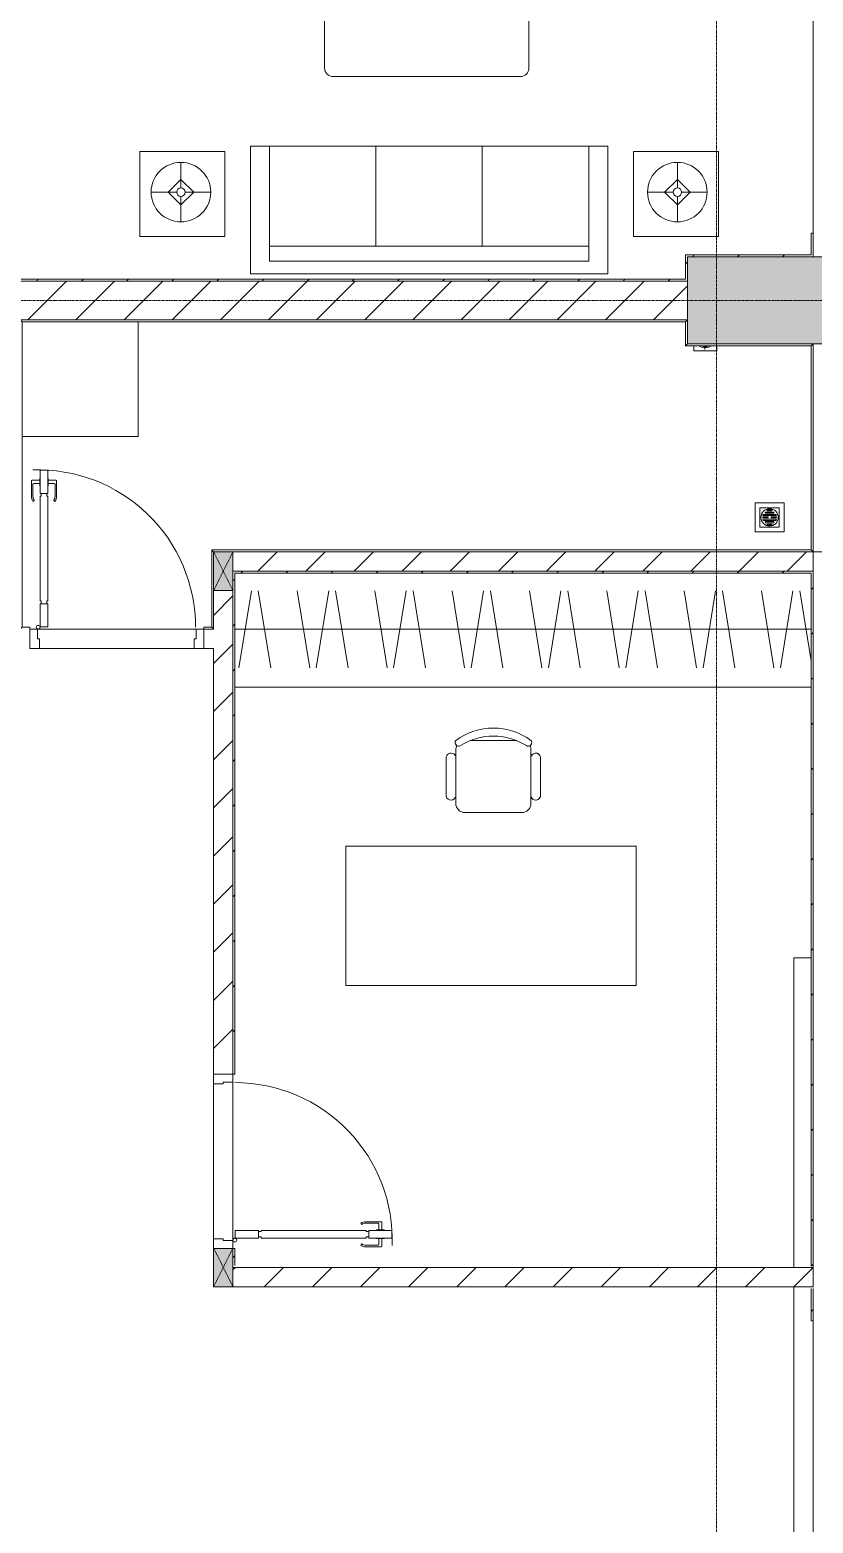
# Model space of a CAD drawing. Header units: millimetres. Extents: x -24439 to 198341, y -52871 to 149926.
# Drawn here: x 49203 to 53253, y 55414 to 63136 of the extents above; entities that cross this region are included whole.
import ezdxf

# ---------------------------------------------------------------- set-up
doc = ezdxf.new("R2010")
doc.units = ezdxf.units.MM
for name, pattern in [('Dash', [6, 3, -3]), ('Grid Line', [22.225, 12.7, -3.175, 3.175, -3.175]), ('IMPORT-CENTER _3_', [10.16, 6.35, -1.27, 1.27, -1.27])]:
    doc.linetypes.add(name, pattern=pattern)
for name, color, linetype, lineweight in [('0-1', 7, 'Continuous', 5), ('A-DETL-GENF-1', 9, 'Continuous', 9), ('A-DOOR-1', 9, 'Continuous', 9), ('A-FLOR-1', 9, 'Continuous', 9), ('A-FLOR-HRAL-1', 9, 'Continuous', 9), ('A-WALL-1', 253, 'Continuous', 18), ('A-WALL-2', 9, 'Continuous', 9), ('A-WALL-3', 113, 'Continuous', 18), ('A-WALL-PATT-1', 10, 'Continuous', 9), ('A-WALL-PATT-2', 9, 'Continuous', 9), ('A-WALL-PATT-3', 111, 'Continuous', 9), ('G-IMPT', 8, 'Continuous', 9), ('G-IMPT-1', 9, 'Continuous', 9), ('G-IMPT-2', 8, 'IMPORT-CENTER _3_', 9), ('I-FURN', 30, 'Continuous', 9), ('I-FURN-1', 9, 'Continuous', 9), ('I-WALL-1', 253, 'Continuous', 18), ('M-EQPM', 50, 'Continuous', 9), ('S-COLS-1', 254, 'Continuous', 5), ('S-COLS-2', 253, 'Continuous', 18), ('S-COLS-3', 9, 'Continuous', 9), ('S-COLS-HDLN-1', 9, 'Dash', 9), ('S-GRID-1', 1, 'Grid Line', 9)]:
    doc.layers.add(name, color=color, linetype=linetype, lineweight=lineweight)
pattern_1 = [(45, (0, 0), (-124.4508, 124.4508), [])]
pattern_2 = [(45, (0, 0), (-116.67262, 116.67262), [])]

# ---------------------------------------------------------------- blocks, each defined once
blk = doc.blocks.new('NCV_TKTC_KET CAU_rvt-1-TKCS_MB ĐỊNH VỊ CAO ĐỘ THIẾT KẾ')
at = {"layer": 'S-COLS-1'}
h = blk.add_hatch(color=256, dxfattribs=at)
h.paths.add_polyline_path([(53452.6, 61511.9), (53452.6, 61961.9), (52602.6, 61961.9), (52602.6, 61511.9), (53427.6, 61511.9)])
h.paths.add_polyline_path([(53377.6, 61556.9), (53377.6, 61566.9), (53427.6, 61566.9), (53427.6, 61556.9)])
at = {"layer": 'A-FLOR-1'}
blk.add_line((53377.6, 60436.9), (53252.6, 60436.9), dxfattribs=at)
at = {"layer": 'S-COLS-2'}
for p, q in [((52602.6, 61961.9), (52602.6, 61511.9)), ((53452.6, 61961.9), (52602.6, 61961.9)), ((52602.6, 61511.9), (53452.6, 61511.9))]:
    blk.add_line(p, q, dxfattribs=at)
blk = doc.blocks.new('LOBBY_SOFA_1 - LOBBY_SOFA_1-V24-TKCS_MB ĐỊNH VỊ CAO ĐỘ THIẾT KẾ')
at = {"layer": 'I-FURN'}
for p, q in [((-2128.3, 1548.5), (-1160.3, 1548.5)), ((-2172.3, 1064.5), (-2172.3, 1504.5)), ((-1116.3, 1504.5), (-1116.3, 1064.5)), ((-1160.3, 1020.5), (-2128.3, 1020.5)), ((-2688.2, 633.5), (-3128.2, 633.5)), ((-3128.2, 633.5), (-3128.2, 193.5)), ((-2688.2, 193.5), (-2688.2, 633.5)), ((-2556, 660), (-708, 660)), ((-2556, 0), (-2556, 660)), ((-2457, 66), (-2457, 660)), ((-1907, 143), (-1907, 660)), ((-1357, 143), (-1357, 660)), ((-807, 660), (-807, 66)), ((-708, 660), (-708, 0)), ((-575.9, 633.5), (-135.9, 633.5)), ((-575.9, 193.5), (-575.9, 633.5)), ((-135.9, 633.5), (-135.9, 193.5)), ((-2915.4, 445), (-2915.4, 577)), ((-348.6, 445), (-348.6, 577)), ((-2981.4, 423), (-2915.4, 489)), ((-2915.4, 489), (-2849.4, 423)), ((-348.6, 489), (-414.6, 423)), ((-282.6, 423), (-348.6, 489)), ((-2937.4, 423), (-3069.4, 423)), ((-2915.4, 357), (-2981.4, 423)), ((-2849.4, 423), (-2915.4, 357)), ((-2915.4, 269), (-2915.4, 401)), ((-2893.4, 423), (-2761.4, 423)), ((-370.6, 423), (-502.6, 423)), ((-414.6, 423), (-348.6, 357)), ((-348.6, 357), (-282.6, 423)), ((-348.6, 269), (-348.6, 401)), ((-326.6, 423), (-194.6, 423)), ((-3128.2, 193.5), (-2688.2, 193.5)), ((-135.9, 193.5), (-575.9, 193.5)), ((-807, 143), (-2457, 143)), ((-708, 0), (-2556, 0)), ((-807, 66), (-2457, 66))]:
    blk.add_line(p, q, dxfattribs=at)
for centre, radius in [((-2915.4, 423), 154), ((-348.6, 423), 154), ((-2915.4, 423), 22), ((-348.6, 423), 22)]:
    blk.add_circle(centre, radius, dxfattribs=at)
for centre, start, end in [((-2128.3, 1504.5), 90, 180), ((-1160.3, 1504.5), 0, 90), ((-2128.3, 1064.5), 180, 270), ((-1160.3, 1064.5), 270, 0)]:
    blk.add_arc(centre, 44, start, end, dxfattribs=at)
at = {"layer": 'I-FURN-1'}
for p, q in [((-2128.3, 1548.5), (-1160.3, 1548.5)), ((-2172.3, 1064.5), (-2172.3, 1504.5)), ((-1116.3, 1504.5), (-1116.3, 1064.5)), ((-1160.3, 1020.5), (-2128.3, 1020.5)), ((-3128.2, 633.5), (-2688.2, 633.5)), ((-3128.2, 193.5), (-3128.2, 633.5)), ((-2688.2, 633.5), (-2688.2, 193.5)), ((-2556, 660), (-708, 660)), ((-2556, 0), (-2556, 660)), ((-708, 660), (-708, 0)), ((-575.9, 633.5), (-135.9, 633.5)), ((-575.9, 193.5), (-575.9, 633.5)), ((-135.9, 633.5), (-135.9, 193.5)), ((-2688.2, 193.5), (-3128.2, 193.5)), ((-135.9, 193.5), (-575.9, 193.5)), ((-708, 0), (-2556, 0))]:
    blk.add_line(p, q, dxfattribs=at)
for centre, start, end in [((-2128.3, 1504.5), 90, 180), ((-1160.3, 1504.5), 0, 90), ((-2128.3, 1064.5), 180, 270), ((-1160.3, 1064.5), 270, 0)]:
    blk.add_arc(centre, 44, start, end, dxfattribs=at)
blk = doc.blocks.new('DOOR_CW_01 CANH MO-PANEL KINH - DIW_01-900x2200-CỬA GỖ VÂN LAMINATE-553375-TKCS_MB ĐỊNH VỊ CAO ĐỘ THIẾT KẾ')
at = {"layer": 'A-DETL-GENF-1'}
for p, q in [((-397, -182), (-397, -62)), ((-397, -62), (-357, -62)), ((-357, -62), (-357, -182)), ((-357, -182), (-397, -182)), ((-397, -196), (-391, -196)), ((-397, -738), (-397, -196)), ((-391, -196), (-391, -182)), ((-391, -182), (-363, -182)), ((-363, -182), (-363, -196)), ((-357, -196), (-363, -196)), ((-357, -196), (-357, -738)), ((-442, -737), (-442, -816.5)), ((-434, -799.5), (-434, -737)), ((-433.9, -711.2), (-427.3, -715.8)), ((-397, -738), (-391, -738)), ((-357, -752), (-397, -752)), ((-397, -752), (-397, -872)), ((-391, -752), (-391, -738)), ((-363, -752), (-391, -752)), ((-357, -738), (-363, -738)), ((-363, -738), (-363, -752)), ((-357, -872), (-357, -752)), ((-320.1, -711.2), (-326.7, -715.8)), ((-320, -799.5), (-320, -737)), ((-312, -737), (-312, -816.5)), ((-399, -820.5), (-438, -820.5)), ((-399, -803.5), (-430, -803.5)), ((-399, -792.2), (-399, -831.8)), ((-397, -792.2), (-399, -792.2)), ((-399, -831.8), (-397, -831.8)), ((-397, -792.2), (-397, -831.8)), ((-357, -792.2), (-357, -831.8)), ((-357, -792.2), (-355, -792.2)), ((-355, -831.8), (-357, -831.8)), ((-355, -792.2), (-355, -831.8)), ((-355, -803.5), (-324, -803.5)), ((-355, -820.5), (-316, -820.5)), ((-397, -872), (-357, -872))]:
    blk.add_line(p, q, dxfattribs=at)
blk.add_circle((-407, -60), 10, dxfattribs=at)
for centre, radius, start, end in [((-407, -60), 814, 268, 0), ((-397, -737), 45, 145, 180), ((-397, -737), 37, 145, 180), ((-357, -737), 37, 0, 35), ((-357, -737), 45, 360, 35), ((-438, -816.5), 4, 180, 270), ((-430, -799.5), 4, 180, 270), ((-324, -799.5), 4, 270, 0), ((-316, -816.5), 4, 270, 0)]:
    blk.add_arc(centre, radius, start, end, dxfattribs=at)
at = {"layer": 'A-DOOR-1'}
for p, q in [((-450, -50), (-450, 50)), ((-450, 50), (-400, 50)), ((-400, 50), (-400, 0)), ((400, 0), (400, 50)), ((400, 50), (450, 50)), ((450, 50), (450, -50)), ((-410, -50), (-450, -50)), ((-410, 0), (-410, -50)), ((-400, 0), (-410, 0)), ((-407, -50), (-382, -50)), ((410, 0), (400, 0)), ((410, -50), (410, 0)), ((450, -50), (410, -50))]:
    blk.add_line(p, q, dxfattribs=at)
blk = doc.blocks.new('TU DO LV A - TU DO LV A-451134-TKCS_MB ĐỊNH VỊ CAO ĐỘ THIẾT KẾ')
at = {"layer": 'I-FURN'}
for p, q in [((10, 0), (2990, 0)), ((10, -136.3), (68.9, -499)), ((169, -101), (104.4, -499)), ((202.5, -101), (267.1, -499)), ((404.3, -101), (468.9, -499)), ((569, -101), (504.4, -499)), ((602.5, -101), (667.1, -499)), ((804.3, -101), (868.9, -499)), ((969, -101), (904.4, -499)), ((1002.5, -101), (1067.1, -499)), ((1204.3, -101), (1268.9, -499)), ((1369, -101), (1304.4, -499)), ((1402.5, -101), (1467.1, -499)), ((1604.3, -101), (1668.9, -499)), ((1769, -101), (1704.4, -499)), ((1802.5, -101), (1867.1, -499)), ((2004.3, -101), (2068.9, -499)), ((2169, -101), (2104.4, -499)), ((2202.5, -101), (2267.1, -499)), ((2404.3, -101), (2468.9, -499)), ((2569, -101), (2504.4, -499)), ((2602.5, -101), (2667.1, -499)), ((2804.3, -101), (2868.9, -499)), ((2969, -101), (2904.4, -499)), ((10, -300), (2990, -300))]:
    blk.add_line(p, q, dxfattribs=at)
at = {"layer": 'I-FURN-1'}
blk.add_line((10, 0), (2990, 0), dxfattribs=at)
blk = doc.blocks.new('BAN LV A - BAN LV A_dwg_ban hoc2-348006-TKCS_MB ĐỊNH VỊ CAO ĐỘ THIẾT KẾ')
at = {"layer": 'I-FURN'}
for p, q in [((-194.4, 388.8), (-194.4, 113.4)), ((145.8, 437.4), (-145.8, 437.4)), ((194.4, 113.4), (194.4, 388.8)), ((-243, 354.4), (-243, 162)), ((194.4, 351.4), (194.4, 150.8)), ((243.7, 162), (243.7, 354.4)), ((-120.5, 64.8), (120.5, 64.8))]:
    blk.add_line(p, q, dxfattribs=at)
at = {"layer": 'I-FURN', "flags": 128}
blk.add_lwpolyline([(-737.8, 610.5), (-737.8, 1330.5), (-154.9, 1330.5), (762.2, 1330.5), (762.2, 610.5)], close=True, dxfattribs=at)
at = {"layer": 'I-FURN'}
for centre, radius, start, end in [((-145.8, 388.8), 48.6, 90, 180), ((145.8, 388.8), 48.6, 360, 90), ((-218.7, 347.3), 25.3, 343.7398, 163.7398), ((219.4, 347.3), 25.3, 16.2602, 170.70537), ((-218.7, 154.9), 25.3, 163.7398, 16.2602), ((219.4, 154.9), 25.3, 189.29463, 16.2602), ((-180.2, 75.4), 17.8, 57.97259, 216.69006), ((-145.8, 113.4), 48.6, 180, 207.58444), ((0, 359.3), 318.2, 237.57575, 302.42425), ((180.2, 75.4), 17.8, 323.30994, 122.02741), ((145.8, 113.4), 48.6, 332.41556, 0), ((0, 324), 324, 233.1301, 306.8699)]:
    blk.add_arc(centre, radius, start, end, dxfattribs=at)
blk = doc.blocks.new('BAN LV A - BAN LV A_dwg-348005-TKCS_MB ĐỊNH VỊ CAO ĐỘ THIẾT KẾ')
at = {"extrusion": (0, 0, -1), "zscale": -1, "rotation": 180}
blk.add_blockref('BAN LV A - BAN LV A_dwg_ban hoc2-348006-TKCS_MB ĐỊNH VỊ CAO ĐỘ THIẾT KẾ', (-729, 1383.7), dxfattribs=at)
blk = doc.blocks.new('BAN LV A - BAN LV A-401069-TKCS_MB ĐỊNH VỊ CAO ĐỘ THIẾT KẾ')
at = {"layer": 'I-FURN-1'}
for p, q in [((-8.8, -53.2), (1491.2, -53.2)), ((-8.8, -773.2), (-8.8, -53.2)), ((1491.2, -53.2), (1491.2, -773.2)), ((1491.2, -773.2), (-8.8, -773.2)), ((534.6, -1029.3), (534.6, -994.9)), ((583.2, -946.3), (874.8, -946.3)), ((923.4, -994.9), (923.4, -1032.3)), ((486, -1221.7), (486, -1029.3)), ((972.7, -1029.3), (972.7, -1221.7)), ((923.4, -1232.9), (923.4, -1270.3)), ((534.6, -1270.3), (534.6, -1235.9))]:
    blk.add_line(p, q, dxfattribs=at)
for centre, radius, start, end in [((583.2, -994.9), 48.6, 90, 180), ((874.8, -994.9), 48.6, 0, 90), ((510.3, -1036.4), 25.3, 16.2602, 163.7398), ((948.4, -1036.4), 25.3, 16.2602, 170.70537), ((510.3, -1228.8), 25.3, 163.7398, 343.7398), ((948.4, -1228.8), 25.3, 189.29463, 16.2602), ((548.9, -1308.3), 17.8, 119.40397, 216.69006), ((583.2, -1270.3), 48.6, 180, 207.58444), ((874.8, -1270.3), 48.6, 332.41556, 0), ((909.2, -1308.3), 17.8, 323.30994, 60.59603), ((729, -1059.7), 324, 233.1301, 306.8699)]:
    blk.add_arc(centre, radius, start, end, dxfattribs=at)
at = {"extrusion": (0, 0, -1), "zscale": -1, "rotation": 180}
blk.add_blockref('BAN LV A - BAN LV A_dwg-348005-TKCS_MB ĐỊNH VỊ CAO ĐỘ THIẾT KẾ', (0, 0), dxfattribs=at)
blk = doc.blocks.new('MAY GIAT - MAY GIAT_dwg-348053-TKCS_MB ĐỊNH VỊ CAO ĐỘ THIẾT KẾ')
at = {"layer": 'G-IMPT-1', "flags": 128}
blk.add_lwpolyline([(5, 596.6), (5, 2.3), (605, 2.3)], dxfattribs=at)
blk = doc.blocks.new('MAY GIAT - MAY GIAT-V7-TKCS_MB ĐỊNH VỊ CAO ĐỘ THIẾT KẾ')
at = {"layer": 'I-FURN-1'}
for p, q in [((5, -2.3), (605, -2.3)), ((5, -596.6), (5, -2.3))]:
    blk.add_line(p, q, dxfattribs=at)
at = {"extrusion": (0, 0, -1), "zscale": -1, "rotation": 180}
blk.add_blockref('MAY GIAT - MAY GIAT_dwg-348053-TKCS_MB ĐỊNH VỊ CAO ĐỘ THIẾT KẾ', (0, 0), dxfattribs=at)
blk = doc.blocks.new('G1_SOF - BO TRU - 100x200-746114-TKCS_MB ĐỊNH VỊ CAO ĐỘ THIẾT KẾ')
at = {"layer": 'S-COLS-3'}
blk.add_hatch(color=256, dxfattribs=at).paths.add_polyline_path([(-50, -98.4), (50, -98.4), (50, 100), (-50, 100)])
at = {"layer": 'S-COLS-2'}
for p, q in [((-50, 100), (50, 100)), ((-50, -98.4), (-50, 100)), ((50, 100), (50, -98.4))]:
    blk.add_line(p, q, dxfattribs=at)
at = {"layer": 'S-COLS-HDLN-1'}
for p, q in [((50, -100), (-50, 100)), ((-50, -100), (50, 100))]:
    blk.add_line(p, q, dxfattribs=at)
blk = doc.blocks.new('G1_SOF - BO TRU - 100x200-V62-TKCS_MB ĐỊNH VỊ CAO ĐỘ THIẾT KẾ')
at = {"layer": 'S-COLS-3'}
blk.add_hatch(color=256, dxfattribs=at).paths.add_polyline_path([(-50, -100), (50, -100), (50, 100), (-50, 100)])
at = {"layer": 'S-COLS-2'}
for p, q in [((-50, 100), (50, 100)), ((-50, -100), (-50, 100)), ((50, 100), (50, -100)), ((50, -100), (-50, -100))]:
    blk.add_line(p, q, dxfattribs=at)
at = {"layer": 'S-COLS-HDLN-1'}
for p, q in [((50, -100), (-50, 100)), ((-50, -100), (50, 100))]:
    blk.add_line(p, q, dxfattribs=at)
blk = doc.blocks.new('Railing - Railing-957039-TKCS_MB ĐỊNH VỊ CAO ĐỘ THIẾT KẾ')
at = {"layer": 'A-FLOR-HRAL-1'}
for p, q in [((26244.1, 52376.2), (26254.1, 52366.2)), ((26254.1, 52366.2), (29684.1, 52366.2)), ((26254.1, 50786.2), (26254.1, 52366.2)), ((29694.1, 52376.2), (29684.1, 52366.2)), ((29684.1, 52366.2), (29684.1, 52241.2)), ((29694.1, 52251.2), (29684.1, 52241.2)), ((29684.1, 52241.2), (30334.1, 52241.2)), ((30344.1, 52251.2), (30334.1, 52241.2)), ((30334.1, 52241.2), (30334.1, 51186.2)), ((30334.1, 51186.2), (27234.1, 51186.2)), ((27234.1, 51186.2), (27244.1, 51176.2)), ((27234.1, 51186.2), (27234.1, 50786.2)), ((30344.1, 51176.2), (30334.1, 51186.2)), ((26244.1, 50776.2), (26254.1, 50786.2)), ((26294.1, 50786.2), (26254.1, 50786.2)), ((26294.1, 50786.2), (26294.1, 50776.2)), ((27194.1, 50776.2), (27194.1, 50786.2)), ((27234.1, 50786.2), (27194.1, 50786.2)), ((27244.1, 50776.2), (27234.1, 50786.2))]:
    blk.add_line(p, q, dxfattribs=at)
blk = doc.blocks.new('DOOR_CW_01 CANH MO-PANEL KINH - DIG_01-900x2200-CỬA NHÔM KÍNH-400868-TKCS_MB ĐỊNH VỊ CAO ĐỘ THIẾT KẾ')
at = {"layer": 'A-DETL-GENF-1'}
for p, q in [((-397, 872), (-357, 872)), ((-397, 752), (-397, 872)), ((-357, 872), (-357, 752)), ((-442, 737), (-442, 816.5)), ((-399, 820.5), (-438, 820.5)), ((-434, 799.5), (-434, 737)), ((-399, 803.5), (-430, 803.5)), ((-399, 831.8), (-397, 831.8)), ((-399, 792.2), (-399, 831.8)), ((-397, 792.2), (-399, 792.2)), ((-397, 792.2), (-397, 831.8)), ((-357, 792.2), (-357, 831.8)), ((-355, 831.8), (-357, 831.8)), ((-357, 792.2), (-355, 792.2)), ((-355, 792.2), (-355, 831.8)), ((-355, 820.5), (-316, 820.5)), ((-355, 803.5), (-324, 803.5)), ((-320, 799.5), (-320, 737)), ((-312, 737), (-312, 816.5)), ((-433.9, 711.2), (-427.3, 715.8)), ((-357, 752), (-397, 752)), ((-397, 738), (-391, 738)), ((-397, 738), (-397, 196)), ((-363, 752), (-391, 752)), ((-391, 752), (-391, 738)), ((-363, 738), (-363, 752)), ((-357, 738), (-363, 738)), ((-357, 196), (-357, 738)), ((-320.1, 711.2), (-326.7, 715.8)), ((-397, 196), (-391, 196)), ((-357, 182), (-397, 182)), ((-397, 182), (-397, 62)), ((-391, 196), (-391, 182)), ((-391, 182), (-363, 182)), ((-357, 196), (-363, 196)), ((-363, 182), (-363, 196)), ((-357, 62), (-357, 182)), ((-397, 62), (-357, 62))]:
    blk.add_line(p, q, dxfattribs=at)
blk.add_circle((-407, 60), 10, dxfattribs=at)
for centre, radius, start, end in [((-407, 60), 814, 360, 92), ((-438, 816.5), 4, 90, 180), ((-430, 799.5), 4, 90, 180), ((-324, 799.5), 4, 360, 90), ((-316, 816.5), 4, 0, 90), ((-397, 737), 45, 180, 215), ((-397, 737), 37, 180, 215), ((-357, 737), 37, 325, 0), ((-357, 737), 45, 325, 0)]:
    blk.add_arc(centre, radius, start, end, dxfattribs=at)
at = {"layer": 'A-DOOR-1'}
for p, q in [((-410, 50), (-450, 50)), ((-450, 50), (-450, -50)), ((-410, 0), (-410, 50)), ((-400, 0), (-410, 0)), ((-407, 50), (-382, 50)), ((-400, -50), (-400, 0)), ((410, 0), (400, 0)), ((400, 0), (400, -50)), ((450, 50), (410, 50)), ((410, 50), (410, 0)), ((450, -50), (450, 50)), ((-450, -50), (-400, -50)), ((400, -50), (450, -50))]:
    blk.add_line(p, q, dxfattribs=at)
blk = doc.blocks.new('NCV_TKTC_TANG 1_rvt-1-TKCS_MB ĐỊNH VỊ CAO ĐỘ THIẾT KẾ')
at = {"layer": 'A-WALL-PATT-1'}
h = blk.add_hatch(dxfattribs=at)
h.set_pattern_fill('FP_2', color=256, style=0, pattern_type=2)
h.set_pattern_definition(pattern_1)
h.paths.add_polyline_path([(50252.6, 60336.9), (53252.6, 60336.9), (53252.6, 60436.9), (50252.6, 60436.9)])
h = blk.add_hatch(dxfattribs=at)
h.set_pattern_fill('FP_2', color=256, style=0, pattern_type=2)
h.set_pattern_definition(pattern_1)
h.paths.add_polyline_path([(50152.6, 57735.3), (50252.6, 57735.3), (50252.6, 60236.9), (50152.6, 60236.9), (50152.6, 58609.5)])
h = blk.add_hatch(dxfattribs=at)
h.set_pattern_fill('FP_2', color=256, style=0, pattern_type=2)
h.set_pattern_definition(pattern_1)
h.paths.add_polyline_path([(50252.6, 56636.9), (53252.6, 56637), (53252.6, 56736.9), (50252.6, 56736.9), (50252.6, 56637)])
at = {"layer": 'A-WALL-PATT-2'}
h = blk.add_hatch(dxfattribs=at)
h.set_pattern_fill('FP_3', color=256, style=0, pattern_type=2)
h.set_pattern_definition(pattern_2)
h.paths.add_polyline_path([(53252.6, 61962), (53252.6, 62085.3), (53242.6, 62085.3), (53242.6, 61962)])
h.paths.add_polyline_path([(53242.6, 63885.3), (53252.6, 63885.3), (53252.6, 64826.9), (53242.6, 64826.9), (53242.6, 64527)])
h = blk.add_hatch(dxfattribs=at)
h.set_pattern_fill('FP_3', color=256, style=0, pattern_type=2)
h.set_pattern_definition(pattern_2)
h.paths.add_polyline_path([(52602.5, 61962), (53242.6, 61962), (53242.6, 61972), (52592.5, 61972), (52592.5, 61962)])
h = blk.add_hatch(dxfattribs=at)
h.set_pattern_fill('FP_3', color=256, style=0, pattern_type=2)
h.set_pattern_definition(pattern_2)
h.paths.add_polyline_path([(52602.5, 61836.9), (52602.5, 61962), (52592.5, 61962), (52592.5, 61836.9)])
h = blk.add_hatch(dxfattribs=at)
h.set_pattern_fill('FP_3', color=256, style=0, pattern_type=2)
h.set_pattern_definition(pattern_2)
h.paths.add_polyline_path([(45752.6, 61836.9), (52592.5, 61836.9), (52592.5, 61846.9), (45752.6, 61846.9)])
h = blk.add_hatch(dxfattribs=at)
h.set_pattern_fill('FP_3', color=256, style=0, pattern_type=2)
h.set_pattern_definition(pattern_2)
h.paths.add_polyline_path([(53242.6, 60326.9), (53252.6, 60326.9), (53252.6, 60336.9), (50252.6, 60336.9), (50252.6, 60326.9), (52562.6, 60326.9)])
h = blk.add_hatch(dxfattribs=at)
h.set_pattern_fill('FP_3', color=256, style=0, pattern_type=2)
h.set_pattern_definition(pattern_2)
h.paths.add_polyline_path([(50262.6, 56746.9), (50262.6, 56835.3), (50252.6, 56835.3), (50252.6, 56746.9)])
h.paths.add_polyline_path([(50262.6, 57735.3), (50262.6, 60326.9), (50252.6, 60326.9), (50252.6, 57735.3)])
h = blk.add_hatch(dxfattribs=at)
h.set_pattern_fill('FP_3', color=256, style=0, pattern_type=2)
h.set_pattern_definition(pattern_2)
h.paths.add_polyline_path([(53252.6, 56736.9), (53252.6, 60326.9), (53242.6, 60326.9), (53242.6, 56736.9)])
h = blk.add_hatch(dxfattribs=at)
h.set_pattern_fill('FP_3', color=256, style=0, pattern_type=2)
h.set_pattern_definition(pattern_2)
h.paths.add_polyline_path([(53252.6, 53761.9), (53252.6, 53960.3), (53242.6, 53960.3), (53242.6, 53761.9)])
h.paths.add_polyline_path([(53252.6, 56460.3), (53252.6, 56626.9), (53242.6, 56626.9), (53242.6, 56460.3)])
at = {"layer": 'A-FLOR-1'}
for p, q in [((53252.6, 63885.3), (53252.6, 62085.3)), ((50062.6, 60036.9), (49242.6, 60036.9)), ((50052.6, 59936.9), (49252.6, 59936.9)), ((49252.6, 59936.9), (50052.6, 59936.9)), ((50152.6, 56885.3), (50152.6, 57685.3)), ((50252.6, 57695.3), (50252.6, 56875.3)), ((53252.5, 56460.3), (53252.5, 53960.3))]:
    blk.add_line(p, q, dxfattribs=at)
at = {"layer": 'A-WALL-1'}
for p, q in [((53252.6, 60436.9), (50252.6, 60436.9)), ((53252.6, 60336.9), (53252.6, 60436.9)), ((50252.6, 60336.9), (53252.6, 60336.9)), ((50152.6, 60236.9), (50152.6, 60036.9)), ((50152.6, 60036.9), (50102.6, 60036.9)), ((50152.6, 59936.9), (50152.6, 59926.9)), ((53252.6, 56736.9), (50252.6, 56736.9)), ((53252.6, 56636.9), (53252.6, 56736.9)), ((50252.6, 56636.9), (53252.6, 56636.9))]:
    blk.add_line(p, q, dxfattribs=at)
at = {"layer": 'A-WALL-2'}
for p, q in [((53252.6, 60437.3), (53252.6, 61511.9)), ((53252.6, 60437.3), (53377.6, 60437.3)), ((50252.6, 57735.3), (50252.6, 60236.9)), ((50252.6, 60236.9), (50252.6, 57735.3)), ((49242.6, 60036.9), (50062.6, 60036.9)), ((50052.6, 59936.9), (49252.6, 59936.9)), ((50102.6, 59936.9), (50152.6, 59936.9)), ((50152.6, 59926.9), (50152.6, 57735.3)), ((50152.6, 56885.3), (50152.6, 57685.3)), ((50252.6, 57695.3), (50252.6, 56875.3))]:
    blk.add_line(p, q, dxfattribs=at)
at = {"layer": 'I-WALL-1'}
for p, q in [((53242.6, 62085.3), (53242.6, 61972)), ((53252.6, 62085.3), (53242.6, 62085.3)), ((53252.6, 61962), (53252.6, 62085.3)), ((53242.6, 61972), (52592.5, 61972)), ((52592.5, 61972), (52592.5, 61962)), ((52592.5, 61962), (52592.5, 61846.9)), ((52602.5, 61962), (53242.6, 61962)), ((52602.5, 61836.9), (52602.5, 61962)), ((53242.6, 61962), (53252.6, 61962)), ((45752.6, 61836.9), (52592.5, 61836.9)), ((52592.5, 61846.9), (45762.6, 61846.9)), ((52592.5, 61836.9), (52602.5, 61836.9)), ((53252.6, 60336.9), (50252.6, 60336.9)), ((50262.6, 60326.9), (53242.6, 60326.9)), ((50262.6, 57735.3), (50262.6, 60326.9)), ((53242.6, 60326.9), (53242.6, 56746.9)), ((53252.6, 60326.9), (53252.6, 60336.9)), ((53252.6, 56736.9), (53252.6, 60326.9)), ((50252.6, 57735.3), (50262.6, 57735.3)), ((50262.6, 56835.3), (50252.6, 56835.3)), ((50262.6, 56746.9), (50262.6, 56835.3)), ((53242.6, 56736.9), (53252.6, 56736.9)), ((53242.6, 56626.9), (53242.6, 56460.3)), ((53252.6, 56460.3), (53252.6, 56626.9)), ((53242.6, 56460.3), (53252.6, 56460.3))]:
    blk.add_line(p, q, dxfattribs=at)
at = {"layer": 'A-DOOR-1'}
blk.add_blockref('DOOR_CW_01 CANH MO-PANEL KINH - DIG_01-900x2200-CỬA NHÔM KÍNH-400868-TKCS_MB ĐỊNH VỊ CAO ĐỘ THIẾT KẾ', (49652.6, 59986.9), dxfattribs=at)
at = {"layer": 'A-DOOR-1', "rotation": 90.00000000000118}
blk.add_blockref('DOOR_CW_01 CANH MO-PANEL KINH - DIW_01-900x2200-CỬA GỖ VÂN LAMINATE-553375-TKCS_MB ĐỊNH VỊ CAO ĐỘ THIẾT KẾ', (50202.6, 57285.3), dxfattribs=at)
at = {"layer": 'A-FLOR-HRAL-1'}
blk.add_blockref('Railing - Railing-957039-TKCS_MB ĐỊNH VỊ CAO ĐỘ THIẾT KẾ', (22908.5, 9260.7), dxfattribs=at)
at = {"layer": 'I-FURN-1'}
blk.add_blockref('LOBBY_SOFA_1 - LOBBY_SOFA_1-V24-TKCS_MB ĐỊNH VỊ CAO ĐỘ THIẾT KẾ', (52899.1, 61874.1), dxfattribs=at)
at = {"layer": 'I-FURN-1', "rotation": 180}
for name, p in [('MAY GIAT - MAY GIAT-V7-TKCS_MB ĐỊNH VỊ CAO ĐỘ THIẾT KẾ', (49767.5, 61030.3)), ('TU DO LV A - TU DO LV A-451134-TKCS_MB ĐỊNH VỊ CAO ĐỘ THIẾT KẾ', (53252.6, 59736.9)), ('BAN LV A - BAN LV A-401069-TKCS_MB ĐỊNH VỊ CAO ĐỘ THIẾT KẾ', (52328.3, 58142.1))]:
    blk.add_blockref(name, p, dxfattribs=at)
at = {"layer": 'S-COLS-3', "rotation": 180}
for name, p in [('G1_SOF - BO TRU - 100x200-V62-TKCS_MB ĐỊNH VỊ CAO ĐỘ THIẾT KẾ', (50202.6, 60336.9)), ('G1_SOF - BO TRU - 100x200-746114-TKCS_MB ĐỊNH VỊ CAO ĐỘ THIẾT KẾ', (50202.6, 56736.9))]:
    blk.add_blockref(name, p, dxfattribs=at)
blk = doc.blocks.new('TKTC_XREF_251221_MB TANG 1 - TKTC_XREF_260130_MB TANG 1_dwg_CUM U_DN100-V217-TKCS_MB ĐỊNH VỊ CAO ĐỘ THIẾT KẾ')
at = {"layer": 'G-IMPT'}
blk.add_hatch(color=256, dxfattribs=at).paths.add_polyline_path([(61, 0), (55.3, -20.6), (55.3, 24.4), (58.9, 15.8)])
for radius, start, end in [(57, 355.51306, 4.48694), (61, 345.73256, 14.26744), (69, 329.57346, 30.42654)]:
    blk.add_arc((0, 0), radius, start, end, dxfattribs=at)
blk = doc.blocks.new('TKTC_XREF_251221_MB TANG 1 - TKTC_XREF_260130_MB TANG 1_dwg_$cc-V218-TKCS_MB ĐỊNH VỊ CAO ĐỘ THIẾT KẾ')
at = {"layer": 'G-IMPT-2'}
blk.add_line((-0.673, 0), (-0.468, 0), dxfattribs=at)
blk = doc.blocks.new('TKTC_XREF_251221_MB TANG 1 - TKTC_XREF_260130_MB TANG 1_dwg_THU NUOC - THU NUOC-444531-TKCS_MB TẦNG 1-4202124-TKCS_MB ĐỊNH VỊ CAO ĐỘ THIẾT KẾ')
at = {"layer": 'M-EQPM'}
for p, q in [((-23.3, 10.8), (40.9, 10.8)), ((40.9, 4.8), (-23.3, 4.8)), ((-11, 23.3), (28.5, 23.3)), ((28.5, 17.3), (-11, 17.3)), ((-1.1, 35.6), (18.5, 35.6)), ((18.5, 29.6), (-1.1, 29.6)), ((-23.3, -13.6), (40.9, -13.6)), ((40.9, -19.6), (-23.3, -19.6)), ((-11, -26.1), (28.5, -26.1)), ((28.5, -32.1), (-11, -32.1)), ((-1.1, -38.5), (18.5, -38.5)), ((18.5, -44.5), (-1.1, -44.5))]:
    blk.add_line(p, q, dxfattribs=at)
at = {"layer": 'M-EQPM', "flags": 128}
for points in [[(83.7, -79.4), (83.7, 70.6), (-66.3, 70.6), (-66.3, -79.4)], [(58.7, -54.4), (58.7, 45.6), (-41.3, 45.6), (-41.3, -54.4)]]:
    blk.add_lwpolyline(points, close=True, dxfattribs=at)
for points in [[(-23.3, -1.2), (0.7, -1.2), (0.7, -7.2), (-23.3, -7.2)], [(40.9, -7.2), (16.7, -7.2), (16.7, -1.2), (40.9, -1.2)]]:
    blk.add_lwpolyline(points, dxfattribs=at)
at = {"layer": 'M-EQPM'}
for centre, radius, start, end in [((8.7, -4.4), 45, 360, 180), ((8.7, -4.4), 45, 360, 180), ((-23.3, 7.8), 3, 90, 270), ((-11, 20.3), 3, 90, 270), ((-1.1, 32.6), 3, 90, 270), ((18.5, 32.6), 3, 270, 90), ((28.5, 20.3), 3, 270, 90), ((40.9, 7.8), 3, 270, 90), ((8.7, -4.4), 45, 180, 360), ((8.7, -4.4), 45, 180, 360), ((-23.3, -4.2), 3, 90, 270), ((-23.3, -16.6), 3, 90, 270), ((-11, -29.1), 3, 90, 270), ((-1.1, -41.5), 3, 90, 270), ((18.5, -41.5), 3, 270, 90), ((28.5, -29.1), 3, 270, 90), ((40.9, -4.2), 3, 270, 90), ((40.9, -16.6), 3, 270, 90)]:
    blk.add_arc(centre, radius, start, end, dxfattribs=at)
blk = doc.blocks.new('TKTC_XREF_251221_MB TANG 1 - TKTC_XREF_260130_MB TANG 1_dwg-4202109-TKCS_MB ĐỊNH VỊ CAO ĐỘ THIẾT KẾ')
at = {"layer": 'G-IMPT'}
blk.add_line((-150516.7, -339844.7), (-150516.7, -339869.7), dxfattribs=at)
at = {"layer": 'G-IMPT', "flags": 128}
blk.add_lwpolyline([(-150516.7, -339869.7), (-150397.1, -339869.7), (-150397.1, -339844.7)], dxfattribs=at)
at = {"extrusion": (0, 0, -1), "xscale": 0.7894736842105242, "yscale": 0.7894736842105242, "zscale": -0.7894736842105242, "rotation": 269.9999999984439}
blk.add_blockref('TKTC_XREF_251221_MB TANG 1 - TKTC_XREF_260130_MB TANG 1_dwg_CUM U_DN100-V217-TKCS_MB ĐỊNH VỊ CAO ĐỘ THIẾT KẾ', (150457.3, -339801), dxfattribs=at)
at = {"xscale": 90.00000000005122, "yscale": 90.00000000005122, "zscale": 90.00000000005122, "rotation": 90.37402677993775}
blk.add_blockref('TKTC_XREF_251221_MB TANG 1 - TKTC_XREF_260130_MB TANG 1_dwg_$cc-V218-TKCS_MB ĐỊNH VỊ CAO ĐỘ THIẾT KẾ', (-150459.1, -339802.6), dxfattribs=at)
at = {"extrusion": (0, 0, -1), "zscale": -1}
blk.add_blockref('TKTC_XREF_251221_MB TANG 1 - TKTC_XREF_260130_MB TANG 1_dwg_THU NUOC - THU NUOC-444531-TKCS_MB TẦNG 1-4202124-TKCS_MB ĐỊNH VỊ CAO ĐỘ THIẾT KẾ', (150115.5, -340727.3), dxfattribs=at)
blk = doc.blocks.new('TKTC_XREF_251221_MB TANG 1 - TKTC_XREF_251221_MB TANG 1-2038492-TKCS_MB ĐỊNH VỊ CAO ĐỘ THIẾT KẾ')
blk.add_blockref('TKTC_XREF_251221_MB TANG 1 - TKTC_XREF_260130_MB TANG 1_dwg-4202109-TKCS_MB ĐỊNH VỊ CAO ĐỘ THIẾT KẾ', (169499.1, 384109.7))
blk = doc.blocks.new('TKTC_NAP THAM BE NUOC NGAM_260130 - TKTC_XREF_260130_NAP THAM BE NUOC NGAM_dwg-4013458-TKCS_MB ĐỊNH VỊ CAO ĐỘ THIẾT KẾ')
at = {"layer": 'G-IMPT'}
blk.add_line((-150009, 152214.7), (-150009, 149349.7), dxfattribs=at)
at = {"layer": 'G-IMPT', "flags": 128}
blk.add_lwpolyline([(-149919.1, 153914.7), (-150009, 153914.7), (-150009, 152314.7)], dxfattribs=at)
blk = doc.blocks.new('TKTC_NAP THAM BE NUOC NGAM_260130 - NẮP THĂM BỂ NƯỚC NGẦM-2336355-TKCS_MB ĐỊNH VỊ CAO ĐỘ THIẾT KẾ')
blk.add_blockref('TKTC_NAP THAM BE NUOC NGAM_260130 - TKTC_XREF_260130_NAP THAM BE NUOC NGAM_dwg-4013458-TKCS_MB ĐỊNH VỊ CAO ĐỘ THIẾT KẾ', (150009, -139814.7))

msp = doc.modelspace()

# ---------------------------------------------------------------- hatches: boundary and pattern name
at = {"layer": 'A-WALL-PATT-3'}
h = msp.add_hatch(dxfattribs=at)
h.set_pattern_fill('FP_1', color=256, style=0, pattern_type=2)
h.set_pattern_definition(pattern_1)
h.paths.add_polyline_path([(45752.6, 61636.9), (48952.9, 61636.9), (48952.9, 61835.3), (49152.9, 61835.3), (49152.9, 61636.9), (52602.6, 61636.9), (52602.6, 61836.9), (45752.6, 61836.9)])

# ---------------------------------------------------------------- linework, layer by layer
at = {"layer": 'A-WALL-3'}
for p, q in [((52602.6, 61836.9), (45752.6, 61836.9)), ((52602.6, 61636.9), (52602.6, 61836.9)), ((49152.9, 61636.9), (52602.6, 61636.9))]:
    msp.add_line(p, q, dxfattribs=at)
at = {"layer": 'S-GRID-1'}
for p, q in [((52752.6, 20960.6), (52752.6, 80482.7)), ((131551.8, 61736.9), (29351.8, 61736.9))]:
    msp.add_line(p, q, dxfattribs=at)

# ---------------------------------------------------------------- block references
at = {"layer": '0-1'}
for name in ['NCV_TKTC_KET CAU_rvt-1-TKCS_MB ĐỊNH VỊ CAO ĐỘ THIẾT KẾ', 'NCV_TKTC_TANG 1_rvt-1-TKCS_MB ĐỊNH VỊ CAO ĐỘ THIẾT KẾ']:
    msp.add_blockref(name, (0, 0), dxfattribs=at)
at = {"layer": 'M-EQPM'}
for name, p in [('TKTC_XREF_251221_MB TANG 1 - TKTC_XREF_251221_MB TANG 1-2038492-TKCS_MB ĐỊNH VỊ CAO ĐỘ THIẾT KẾ', (33652.6, 17236.9)), ('TKTC_NAP THAM BE NUOC NGAM_260130 - NẮP THĂM BỂ NƯỚC NGẦM-2336355-TKCS_MB ĐỊNH VỊ CAO ĐỘ THIẾT KẾ', (53152.6, 44236.9))]:
    msp.add_blockref(name, p, dxfattribs=at)

doc.saveas('drawing.dxf')
